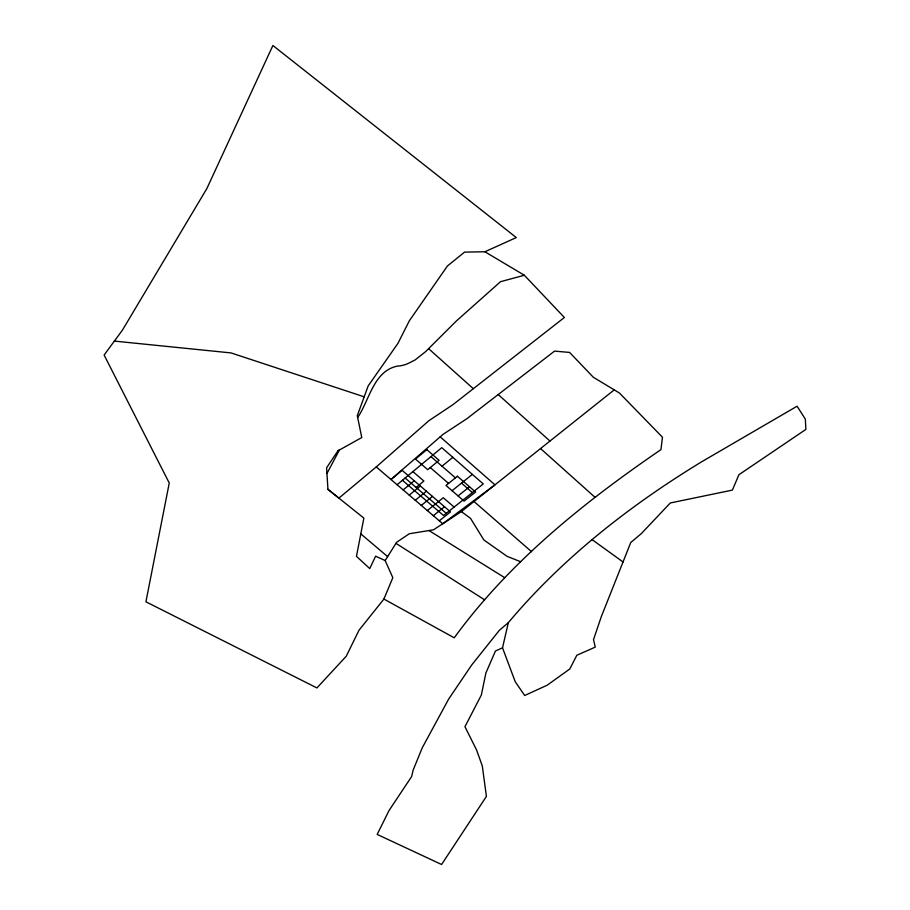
<?xml version="1.0" encoding="UTF-8"?>
<svg xmlns="http://www.w3.org/2000/svg" width="910" height="910" viewBox="0 0 910 910"><rect width="100%" height="100%" fill="white"/><g stroke="black" fill="none" stroke-linecap="round" stroke-linejoin="round"><path stroke-width="1.36" d="M502.525 647.829L508.326 622.667C562.573 558.069 629.868 505.448 701.712 461.757L797.08 406.213L805.339 419.112L805.885 429.406L738.92 474.713L732.391 490.103L670.306 502.968L641.311 533.624L630.755 542.508L601.26 616.798L593.513 639.582L595.254 647.112L576.815 655.268L569.797 668.975L547.217 685.184L524.695 695.502L515.219 681.704L502.525 647.829L495.461 650.991L485.906 672.956L481.333 695.047L464.953 726.703L476.533 749.908L482.277 765.867L486.418 796.398L441.589 864.5L377.172 834.424L389.048 810.526L411.627 776.583L413.095 770.258L422.16 747.974L448.641 699.119L471.608 665.119L499.351 630.312L508.326 622.667M383.906 599.064L392.824 577.691L385.158 560.549L375.602 556.192L369.756 568.579L356.458 556.34L363.863 518.109L327.941 489.341L326.588 467.786L337.928 450.837L361.782 437.539L357.289 415.688L368.197 385.863L397.954 343.354L409.329 320.821L447.39 266.038L464.532 252.127L484.893 251.751L516.311 237.578L272.898 45.5L206.854 188.586L122.531 329.977L104.115 355.048L169.26 483.028L145.918 601.806L316.93 687.937L346.255 656.212L359.006 630.232L383.906 599.064L454.238 637.808C509.509 561.902 583.947 502.229 660.956 449.631L662.457 437.221L619.414 393.006L593.32 377.252L569.58 352.42L554.543 351.123L466.83 418.736L443.102 434.32L390.982 479.513L402.049 470.288L450.495 511.909L439.291 520.793M326.952 473.507L339.407 450.006L337.928 450.837M357.664 417.519C369.38 400.354 373.532 371.189 397.147 366.15A31.247 26.993 20.5 0 0 408.704 363.215L415.165 359.905L425.539 351.704L456.445 320.911L500.546 281.679L524.342 275.252L564.382 317.488L452.907 404.688L428.906 420.693L376.251 466.921L338.907 498.123L327.941 489.341M385.158 560.549L396.669 542.246L409.307 533.749L433.535 529.779L461.381 511.591L614.227 389.878M397.09 484.723L441.748 447.663L483.267 483.915L443.523 515.492L402.402 480.252M403.164 489.921L414.266 480.787M416.098 487.441L423.889 481.049L412.89 471.573M442.021 466.204L452.839 457.343M409.238 495.108L420.352 486.008M415.278 500.272L426.415 491.218M421.307 505.425L432.455 496.416M427.325 510.567L443.272 497.736L454.113 507.075M452.054 490.706L472.347 474.383M433.319 515.686L444.501 506.756M458.083 495.916L469.537 486.77M114.364 341.091L231.026 352.921L364.193 396.817M520.622 561.72L507.086 556.34L483.881 539.983L470.55 518.381L461.381 511.591M484.893 251.751L524.342 275.252M428.951 530.53L504.777 577.725M395.975 543.361L484.609 599.815M592.183 539.687L623.054 561.982M360.804 533.897L387.637 556.601M376.251 466.921L442.76 523.75L494.983 484.837L440.156 436.823M405.109 478.012L446.253 513.32M430.305 467.581L448.573 483.403M430.965 456.604L455.432 477.852M461.484 483.119L472.37 492.572M474.03 501.524L531.588 551.71M540.54 448.55L594.969 497.269M428.633 348.689L473.348 388.707M498.214 394.542L549.958 441.054M426.824 449.631L415.483 459.084L427.745 469.685L439.12 460.323L426.824 449.631M457.423 476.248L446.002 485.474L464.089 501.114L475.566 492.014L457.423 476.248"/></g></svg>
